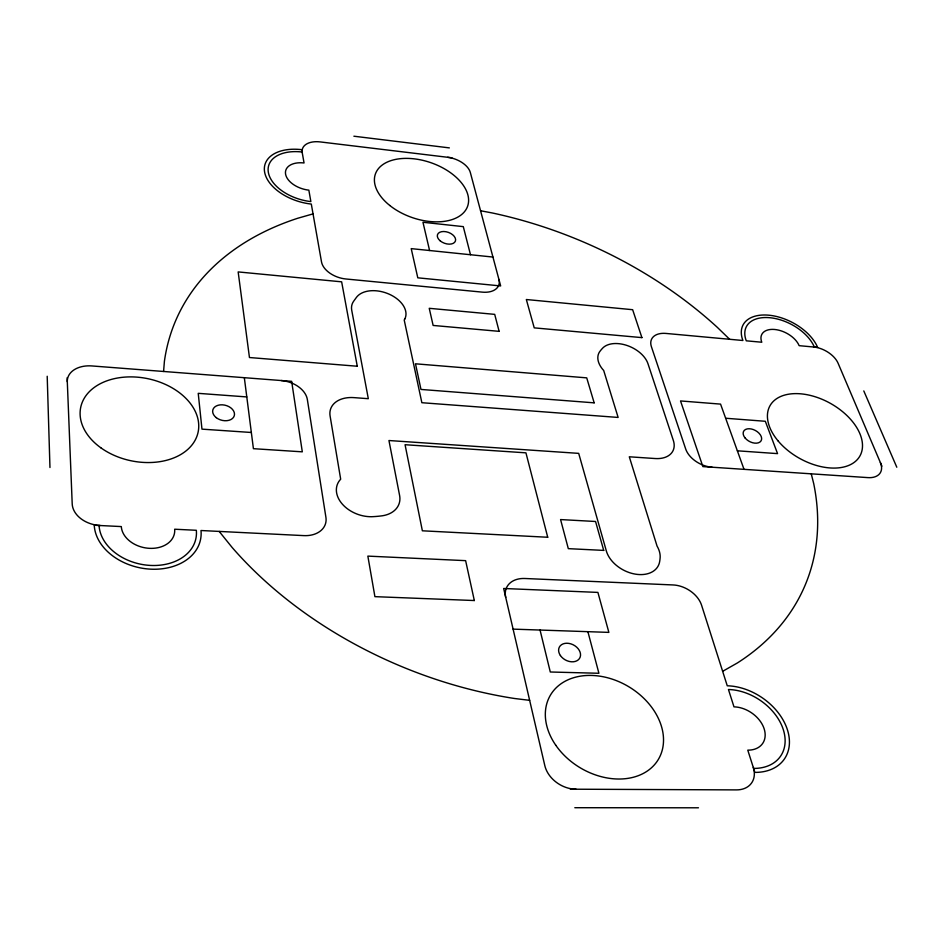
<?xml version="1.0" encoding="UTF-8"?>
<svg xmlns="http://www.w3.org/2000/svg" width="944" height="944" viewBox="0 0 944 944"><rect width="100%" height="100%" fill="white"/><g stroke="black" fill="none" stroke-linecap="round" stroke-linejoin="round"><path stroke-width="1.42" d="M163.583 371.476L164.398 361.387A341.398 230.938 22.6 0 1 297.714 218.265L313.03 213.887M722.644 671.326L737.335 662.983A341.398 230.938 22.6 0 0 813.716 483.647L811.25 473.829M574.813 807.71L698.466 807.793M570.365 789.196L736.462 789.892A27.093 19.8 35 0 0 753.288 767.413M513.099 629.129L608.868 632.386L597.906 592.407L503.659 588.49L544.818 765.619A27.588 21.311 31.1 0 0 576.076 789.219M251.34 432.482L201.969 429.142L198.228 393.341L246.797 396.928M737.37 450.807L777.561 453.627L765.324 421.284L725.665 418.251M492.933 257.051L411.218 248.626L417.791 277.819L500.662 285.938L470.336 172.504A20.52 11.953 19.7 0 0 447.633 157.294M451.928 157.801L320.217 141.919A21.134 12.461 17.1 0 0 302.222 152.609M353.882 136.207L449.356 147.889M529.655 700.342L514.397 698.477A341.398 230.938 22.6 0 1 232.141 547.473L219.197 531.425M480.555 210.748L492.461 213.002A341.398 230.938 22.6 0 1 717.239 327.273L729.653 339.285M863.795 390.922L896.8 467.233M881.92 466.194L838.095 363.251A21.122 12.449 28.1 0 0 813.527 346.991M744.025 469.345L720.567 404.115L680.518 400.94L702.879 466.596L867.961 477.617A22.314 13.641 30.3 0 0 880.386 462.595M587.888 631.678L598.909 673.273L550.293 671.998L540.051 630.049M470.49 254.738L463.292 226.631L422.959 222.265L429.591 250.526M244.331 377.694L253.417 448.683L302.304 451.834L291.649 381.341L91.875 365.942A25.641 17.57 10.8 0 0 67.307 381.718M67.142 377.753L72.204 503.884A27.105 19.812 10.2 0 0 100.276 525.525M47.2 376.255L49.961 467.504M302.115 152.019A39.188 23.47 16.8 0 0 268.356 172.445A39.188 23.47 16.8 0 0 310.859 201.579L308.853 190.157A21.5 12.874 16.8 0 1 285.584 174.18A21.5 12.874 16.8 0 1 304.051 162.97L301.702 149.671A43.011 25.759 16.8 0 0 264.615 172.091A43.011 25.759 16.8 0 0 311.308 204.069L321.503 261.866A22.349 14.054 17.7 0 0 345.929 278.987L482.29 292.133A21.7 13.44 20.8 0 0 498.928 279.436M99.073 525.466A49.182 36.379 11.8 0 0 150.497 565.432A49.182 36.379 11.8 0 0 196.328 530.292L174.675 529.218A26.987 19.954 11.8 0 1 149.518 548.334A26.987 19.954 11.8 0 1 121.304 526.575L94.247 525.23A53.973 39.931 11.8 0 0 150.698 569.161A53.973 39.931 11.8 0 0 200.989 530.516L303.862 535.614A25.736 18.75 17.3 0 0 325.916 517.336L307.343 399.489A24.391 16.697 16.4 0 0 281.194 380.538M753.607 768.416A48.286 34.645 34.1 0 0 783.308 729.641A48.286 34.645 34.1 0 0 728.449 689.509L733.984 706.855A26.503 19.01 34.1 0 1 764.168 728.874A26.503 19.01 34.1 0 1 747.778 750.15L754.881 772.393A53.006 38.031 34.1 0 0 787.438 729.842A53.006 38.031 34.1 0 0 727.258 685.792L701.569 605.21A24.969 17.405 29.8 0 0 673.143 584.95L524.864 578.495A25.512 18.55 25.8 0 0 505.724 597.399M814.342 347.062A38.374 22.715 27.3 0 0 769.797 317.715A38.374 22.715 27.3 0 0 746.279 340.819L761.796 342.235A21.063 12.461 27.3 0 1 774.67 329.48A21.063 12.461 27.3 0 1 799.143 345.669L817.622 347.368A42.114 24.933 27.3 0 0 768.746 315.19A42.114 24.933 27.3 0 0 742.904 340.501L665.957 333.433A21.606 13.287 25.4 0 0 651.384 346.625L685.686 448.99A22.786 14.632 27.5 0 0 712.083 467.209M404.893 318.848L404.209 320.028L421.862 402.71L618.131 417.437L603.688 370.461L602.508 369.128A25.96 16.319 24.7 0 1 600.325 350.838A72.369 45.548 25.7 0 1 603.358 347.451A25.913 16.272 24.7 0 1 627.937 345.799A25.913 16.272 24.7 0 1 647.973 363.723L673.343 440.47A26.951 17.511 26.2 0 1 655.183 458.536L629.294 456.79L657.048 546.057A28.768 19.848 27.6 0 1 660.045 558.742A62.988 43.707 26.7 0 1 659.325 563.108A28.804 19.907 27.7 0 1 633.176 573.704A28.804 19.907 27.7 0 1 606.331 550.942L578.696 453.368L388.952 440.529L399.595 495.435A29.476 21.016 19.5 0 1 380.467 516.014A95.497 66.599 18.5 0 1 371.499 516.722A29.524 21.087 19.3 0 1 342.365 504.155A29.524 21.087 19.3 0 1 339.592 480.449L340.678 479.21L330.093 415.974A28.462 19.529 18.6 0 1 353.988 397.625L368.313 398.698L351.734 310.305A26.774 17.252 18.7 0 1 353.681 301.183L356.384 297.454A26.703 17.157 18.7 0 1 389.034 294.115A26.703 17.157 18.7 0 1 404.893 318.848M474.325 600.537L374.91 596.655L367.853 556.11L465.628 560.653L474.325 600.537M603.712 550.399L568.312 548.653L560.571 519.566L595.558 521.489L603.712 550.399M547.721 537.254L422.369 530.799L405.059 444.718L525.938 452.837L547.721 537.254M594.165 402.84L420.977 389.435L415.49 363.806L586.72 377.86L594.165 402.84M357.269 366.237L249.452 357.528L238.159 271.919L341.645 281.831L357.269 366.237M641.908 337.622L534.233 327.863L526.339 299.519L632.645 309.703L641.908 337.622M499.128 331.344L433.131 325.444L429.237 308.31L494.703 314.364L499.128 331.344M440.27 240.909A9.511 5.782 19.9 0 0 455.397 241.098A9.511 5.782 19.9 0 0 443.739 231.504A9.511 5.782 19.9 0 0 440.27 240.909M389.789 205.485A48.852 28.993 19.2 0 0 467.528 206.476A48.852 28.993 19.2 0 0 407.183 158.38A48.852 28.993 19.2 0 0 389.789 205.485M216.282 417.661A11.104 7.705 14.6 0 0 234.265 415.785A11.104 7.705 14.6 0 0 220.153 404.882A11.104 7.705 14.6 0 0 216.282 417.661M100.796 447.763A59.991 41.89 12 0 0 197.721 433.768A59.991 41.89 12 0 0 119.746 377.659A59.991 41.89 12 0 0 100.796 447.763M560.406 655.537A11.576 8.531 28.1 0 0 579.38 658.641A11.576 8.531 28.1 0 0 568.937 643.407A11.576 8.531 28.1 0 0 560.406 655.537M555.78 745.241A62.823 47.259 30.9 0 0 657.815 760.298A62.823 47.259 30.9 0 0 599.652 676.14A62.823 47.259 30.9 0 0 555.78 745.241M745.052 437.922A9.959 6.254 28.1 0 0 760.947 441.025A9.959 6.254 28.1 0 0 751.176 428.954A9.959 6.254 28.1 0 0 745.052 437.922M778.175 441.025A51.507 31.53 29.1 0 0 859.453 456.766A51.507 31.53 29.1 0 0 807.262 394.745A51.507 31.53 29.1 0 0 778.175 441.025"/></g></svg>
